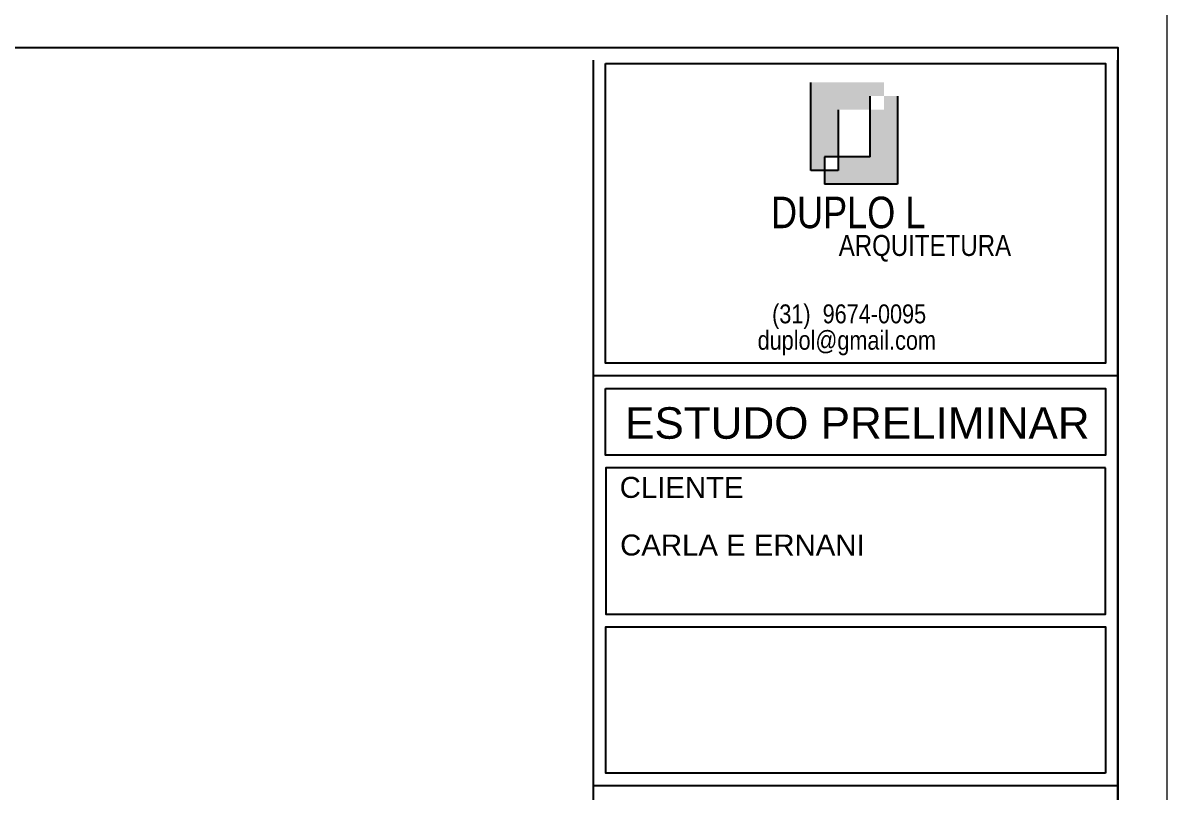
# Model space of a CAD drawing. Extents: x 126968 to 132038, y -1805 to 3860.
# Drawn here: x 130261.6 to 130552.7, y -957.2 to -761.5 of the extents above; entities that cross this region are included whole.
import ezdxf
from ezdxf.enums import TextEntityAlignment as Align

# ---------------------------------------------------------------- set-up
doc = ezdxf.new("R2010")
doc.units = 0
doc.header["$MEASUREMENT"] = 0
for name, color, linetype in [('ARQ-CARIMBO', 1, 'CONTINUOUS'), ('PENA01', 1, 'CONTINUOUS'), ('PENA02', 2, 'CONTINUOUS'), ('PENA03', 3, 'CONTINUOUS'), ('Pena05', 5, 'CONTINUOUS')]:
    doc.layers.add(name, color=color, linetype=linetype)
doc.layers.add('PENA 03', color=3, linetype='CONTINUOUS', lineweight=15)
doc.layers.add('PENA 05', color=5, linetype='CONTINUOUS', lineweight=25)
doc.styles.add('Arial', font='arial.ttf', dxfattribs={"height": 0.3125})
doc.styles.add('R80E25', font='arial.ttf')
doc.styles.add('SR80', font='arial.ttf', dxfattribs={"height": 5})

msp = doc.modelspace()

# ---------------------------------------------------------------- hatches: boundary and pattern name
at = {"layer": 'PENA01'}
h = msp.add_hatch(color=256, dxfattribs=at)
h.paths.add_polyline_path([(130484.164, -780.085), (130480.684, -780.085), (130480.684, -783.565), (130477.203, -783.565), (130477.203, -795.533), (130469.046, -795.533), (130469.046, -799.013), (130465.566, -799.013), (130465.566, -802.493), (130484.164, -802.493)])
h.paths.add_polyline_path([(130469.046, -783.565), (130477.203, -783.565), (130477.203, -780.085), (130480.684, -780.085), (130480.684, -776.605), (130462.085, -776.605), (130462.085, -799.013), (130465.566, -799.013), (130465.566, -795.533), (130469.046, -795.533)])

# ---------------------------------------------------------------- linework, layer by layer
at = {"layer": 'ARQ-CARIMBO', "color": 5}
msp.add_line((130540.243, -955.578), (130406.649, -955.578), dxfattribs=at)
at = {"layer": 'PENA 03'}
msp.add_lwpolyline([(129810.243, -1280.203), (130552.743, -1280.203), (130552.743, -755.203), (129810.243, -755.203)], close=True, dxfattribs=at)
at = {"layer": 'PENA 05'}
for p, q in [((129852.743, -767.703), (130512.537, -767.703)), ((130406.649, -770.921), (130406.649, -1267.703)), ((130540.243, -1267.703), (130540.243, -770.921))]:
    msp.add_line(p, q, dxfattribs=at)
msp.add_lwpolyline([(129852.743, -767.703), (130540.243, -767.703), (130540.243, -1267.703), (129852.743, -1267.703)], close=True, dxfattribs=at)
at = {"layer": 'PENA01'}
for p, q in [((130462.085, -799.013), (130462.085, -776.605)), ((130477.203, -795.533), (130477.203, -780.085)), ((130484.164, -780.085), (130484.164, -802.493)), ((130469.046, -783.565), (130469.046, -799.013)), ((130477.203, -795.533), (130465.566, -795.533)), ((130465.566, -795.533), (130465.566, -802.493)), ((130469.046, -799.013), (130462.085, -799.013)), ((130484.164, -802.493), (130465.566, -802.493))]:
    msp.add_line(p, q, dxfattribs=at)
for points in [[(130409.855, -771.803), (130537.037, -771.803), (130537.037, -848.054), (130409.855, -848.054)], [(130409.855, -854.467), (130537.037, -854.467), (130537.037, -871.456), (130409.855, -871.456)], [(130537.037, -874.695), (130409.888, -874.695), (130409.888, -911.914), (130537.037, -911.914)], [(130537.037, -952.372), (130409.888, -952.372), (130409.888, -915.153), (130537.037, -915.153)]]:
    msp.add_lwpolyline(points, close=True, dxfattribs=at)
at = {"layer": 'Pena05', "color": 5}
msp.add_line((130540.243, -851.26), (130406.649, -851.26), dxfattribs=at)

# ---------------------------------------------------------------- texts
at = {"layer": 'PENA01'}
for s, insert, char_height, width, attachment_point, style in [('{\\fArial Narrow|b0|i0|c0|p34;ARQUITETURA}', (130491.112, -815.41), 5.34375, 95.84335, 2, 'R80E25'), ('{\\fArial Narrow|b0|i0|c0|p34;(31)  9674-0095}', (130452.22, -833.088), 4.80938, 153.4725, 1, 'SR80'), ('{\\fArial Narrow|b0|i0|c0|p34;duplol@gmail.com}', (130448.536, -839.798), 4.80938, 153.4725, 1, 'SR80')]:
    msp.add_mtext(s, dxfattribs=dict(at, insert=insert, char_height=char_height, width=width, attachment_point=attachment_point, style=style))
at = {"layer": 'PENA02', "color": 2, "style": 'Arial'}
msp.add_text('CLIENTE', height=5.3438, dxfattribs=at).set_placement((130413.436, -882.315))
at = {"layer": 'PENA03', "color": 3, "style": 'Arial'}
msp.add_text('ESTUDO PRELIMINAR', height=8.01562, dxfattribs=at).set_placement((130473.918, -867.27), align=Align.CENTER)
msp.add_text('CARLA E ERNANI', height=5.34375, dxfattribs=at).set_placement((130413.555, -896.983))
at = {"layer": 'PENA03', "insert": (130471.585, -805.672), "char_height": 8.01562, "width": 136.30888, "attachment_point": 2, "style": 'R80E25'}
msp.add_mtext('{\\fArial Narrow|b0|i0|c0|p34;DUPLO L}', dxfattribs=at)

doc.saveas('drawing.dxf')
